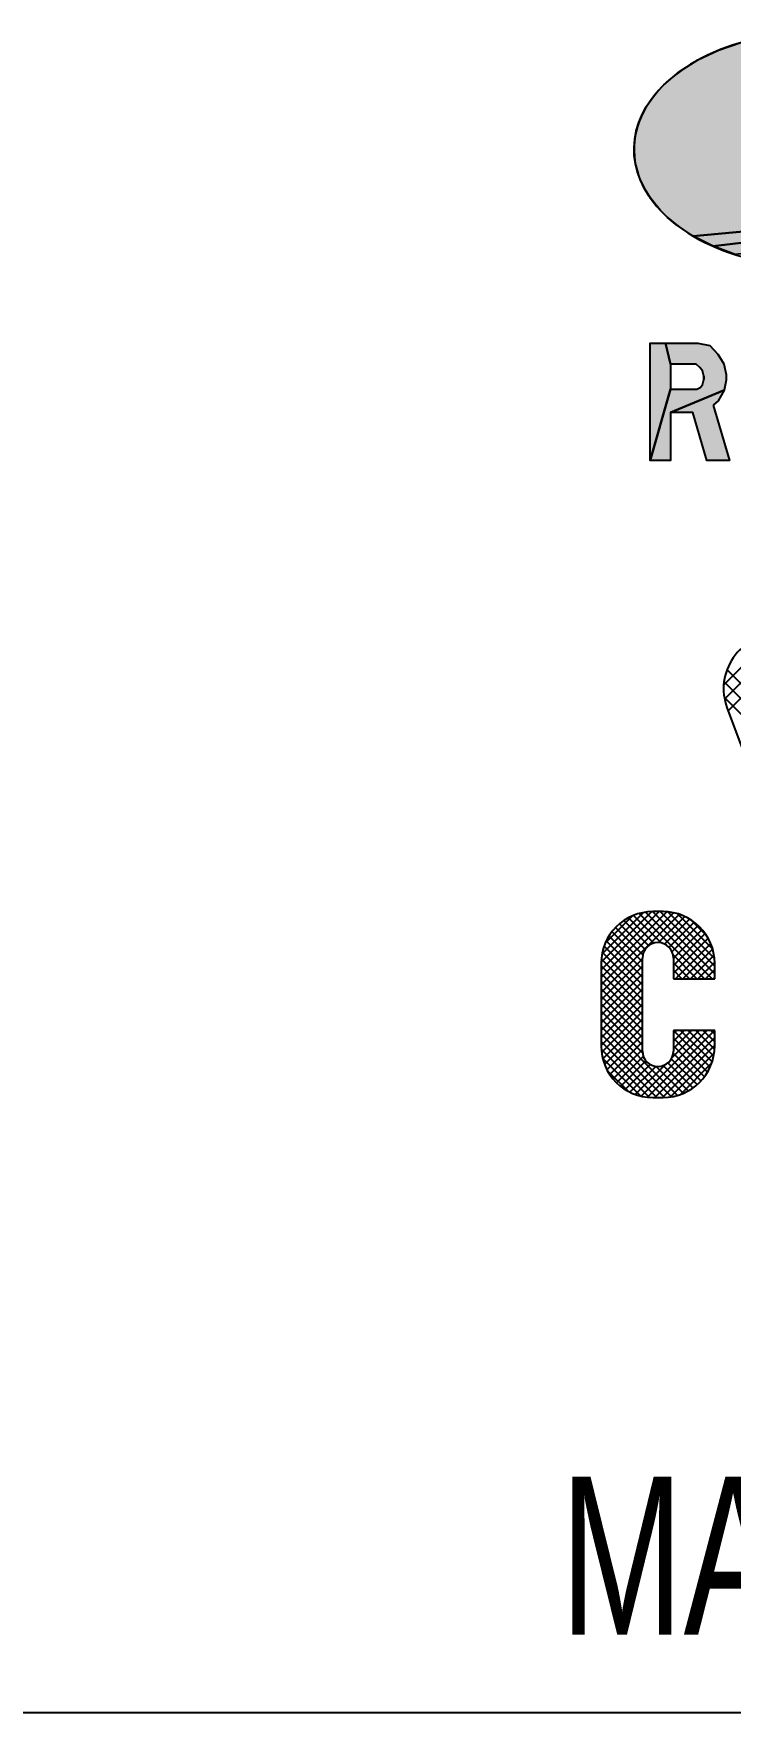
# Model space of a CAD drawing. Header units: millimetres. Extents: x 0 to 841, y 0 to 594.
# Drawn here: x 583.27 to 587.77, y 203.16 to 214.01 of the extents above; entities that cross this region are included whole.
import ezdxf

# ---------------------------------------------------------------- set-up
doc = ezdxf.new("R2010")
doc.units = ezdxf.units.MM
doc.header["$LTSCALE"] = 46.255
doc.layers.get('0').update_dxf_attribs({"linetype": 'CONTINUOUS'})
doc.styles.add('TEXTSTYLE_11', font='txt', dxfattribs={"width": 0.700174})

msp = doc.modelspace()

# ---------------------------------------------------------------- hatches: boundary and pattern name
at = {"linetype": 'CONTINUOUS'}
for points in [[(587.989, 213.985), (588.15, 214.006), (588.15, 213.711), (588.15, 212.755), (587.525, 212.698), (587.411, 212.776), (587.361, 212.818), (587.315, 212.863), (587.275, 212.91), (587.239, 212.958), (587.209, 213.008), (587.185, 213.059), (587.166, 213.111), (587.153, 213.164), (587.145, 213.218), (587.144, 213.271), (587.148, 213.325), (587.158, 213.378), (587.174, 213.431), (587.196, 213.483), (587.223, 213.533), (587.256, 213.583), (587.294, 213.63), (587.337, 213.676), (587.438, 213.761), (587.556, 213.836), (587.689, 213.899), (587.834, 213.949)], [(588.157, 212.709), (588.163, 212.694), (587.655, 212.632), (587.525, 212.698), (588.15, 212.755), (588.151, 212.739), (588.153, 212.724)], [(588.212, 212.633), (588.225, 212.625), (587.797, 212.579), (587.655, 212.632), (588.163, 212.694), (588.17, 212.68), (588.179, 212.667), (588.189, 212.654), (588.2, 212.643)], [(587.379, 211.87), (587.348, 212.006), (587.557, 212.006), (587.633, 211.99), (587.685, 211.934), (587.723, 211.872), (587.738, 211.803), (587.738, 211.767), (587.726, 211.702), (587.379, 211.559), (587.379, 211.248), (587.247, 211.248), (587.379, 211.709), (587.55, 211.709), (587.572, 211.719), (587.586, 211.737), (587.595, 211.771), (587.595, 211.793), (587.586, 211.827), (587.569, 211.849), (587.545, 211.87)], [(587.379, 211.709), (587.247, 211.248), (587.247, 212.006), (587.348, 212.006), (587.379, 211.87)], [(587.655, 211.606), (587.76, 211.248), (587.615, 211.248), (587.523, 211.559), (587.379, 211.559), (587.726, 211.702), (587.688, 211.633)]]:
    msp.add_hatch(color=7, dxfattribs=at).paths.add_polyline_path(points)

# ---------------------------------------------------------------- linework, layer by layer
at = {"color": 7, "linetype": 'CONTINUOUS'}
for p, q in [((587.247, 212.006), (587.557, 212.006)), ((587.247, 211.248), (587.247, 212.006)), ((587.557, 212.006), (587.633, 211.99)), ((587.633, 211.99), (587.685, 211.934)), ((587.545, 211.87), (587.379, 211.87)), ((587.379, 211.87), (587.379, 211.709)), ((587.569, 211.849), (587.545, 211.87)), ((587.685, 211.934), (587.723, 211.872)), ((587.723, 211.872), (587.738, 211.803)), ((587.586, 211.827), (587.569, 211.849)), ((587.595, 211.793), (587.586, 211.827)), ((587.586, 211.737), (587.595, 211.771)), ((587.595, 211.793), (587.595, 211.771)), ((587.738, 211.767), (587.726, 211.702)), ((587.738, 211.803), (587.738, 211.767)), ((587.379, 211.709), (587.55, 211.709)), ((587.55, 211.709), (587.572, 211.719)), ((587.572, 211.719), (587.586, 211.737)), ((587.726, 211.702), (587.688, 211.633)), ((587.523, 211.559), (587.379, 211.559)), ((587.379, 211.559), (587.379, 211.248)), ((587.615, 211.248), (587.523, 211.559)), ((587.688, 211.633), (587.655, 211.606)), ((587.655, 211.606), (587.76, 211.248)), ((587.379, 211.248), (587.247, 211.248)), ((587.76, 211.248), (587.615, 211.248)), ((588.047, 210.122), (587.723, 209.798)), ((588.145, 210.123), (587.729, 209.706)), ((588.243, 210.123), (587.752, 209.631)), ((587.725, 209.818), (589.756, 207.787)), ((587.744, 209.897), (589.774, 207.867)), ((587.726, 209.719), (589.739, 207.706)), ((587.744, 209.652), (588.219, 208.375)), ((586.931, 208.006), (587.258, 208.333)), ((586.931, 207.957), (587.307, 208.333)), ((586.931, 207.908), (587.355, 208.332)), ((586.931, 207.859), (587.398, 208.326)), ((586.931, 207.81), (587.437, 208.316)), ((586.937, 208.06), (587.204, 208.327)), ((586.958, 208.13), (587.134, 208.306)), ((587.272, 208.129), (587.107, 208.294)), ((587.319, 208.131), (587.141, 208.309)), ((587.599, 207.899), (587.177, 208.321)), ((587.648, 207.899), (587.218, 208.33)), ((587.665, 207.931), (587.263, 208.333)), ((587.331, 208.333), (587.265, 208.333)), ((587.302, 208.133), (587.472, 208.302)), ((587.665, 207.98), (587.312, 208.333)), ((587.341, 208.123), (587.503, 208.285)), ((587.663, 208.03), (587.362, 208.332)), ((587.652, 208.09), (587.422, 208.32)), ((587.612, 208.179), (587.511, 208.281)), ((587.198, 207.959), (586.981, 208.176)), ((587.198, 208.008), (587.001, 208.204)), ((587.2, 208.054), (587.024, 208.23)), ((587.215, 208.088), (587.049, 208.254)), ((587.239, 208.113), (587.077, 208.275)), ((587.37, 208.103), (587.533, 208.265)), ((587.389, 208.073), (587.559, 208.243)), ((587.398, 208.033), (587.583, 208.218)), ((587.398, 207.985), (587.604, 208.191)), ((587.198, 207.813), (586.939, 208.071)), ((587.198, 207.861), (586.95, 208.109)), ((587.198, 207.91), (586.964, 208.144)), ((587.398, 207.936), (587.623, 208.161)), ((587.411, 207.899), (587.639, 208.128)), ((587.459, 207.899), (587.652, 208.092)), ((586.931, 207.762), (587.198, 208.028)), ((586.931, 207.999), (586.931, 207.466)), ((587.198, 207.715), (586.931, 207.982)), ((586.931, 207.713), (587.198, 207.98)), ((587.198, 207.764), (586.932, 208.029)), ((587.198, 207.432), (587.198, 208.033)), ((587.55, 207.899), (587.396, 208.054)), ((587.398, 208.033), (587.398, 207.899)), ((587.502, 207.899), (587.398, 208.003)), ((587.453, 207.899), (587.398, 207.954)), ((587.508, 207.899), (587.661, 208.052)), ((587.557, 207.899), (587.665, 208.007)), ((587.606, 207.899), (587.665, 207.958)), ((587.665, 207.899), (587.665, 207.999)), ((587.198, 207.666), (586.931, 207.933)), ((586.931, 207.664), (587.198, 207.931)), ((587.198, 207.617), (586.931, 207.884)), ((586.931, 207.615), (587.198, 207.882)), ((587.404, 207.899), (587.398, 207.905)), ((587.398, 207.899), (587.665, 207.899)), ((587.655, 207.899), (587.665, 207.91)), ((587.198, 207.568), (586.931, 207.835)), ((586.931, 207.566), (587.198, 207.833)), ((587.198, 207.52), (586.931, 207.786)), ((586.931, 207.518), (587.198, 207.784)), ((587.198, 207.471), (586.931, 207.738)), ((586.931, 207.469), (587.198, 207.736)), ((587.199, 207.421), (586.931, 207.689)), ((587.425, 207.146), (586.931, 207.64)), ((586.934, 207.423), (587.198, 207.687)), ((586.942, 207.382), (587.198, 207.638)), ((587.386, 207.137), (586.931, 207.591)), ((587.341, 207.132), (586.931, 207.542)), ((586.954, 207.345), (587.198, 207.589)), ((586.969, 207.311), (587.198, 207.54)), ((587.189, 207.141), (587.614, 207.566)), ((587.231, 207.134), (587.663, 207.566)), ((587.278, 207.132), (587.665, 207.519)), ((587.388, 207.389), (587.565, 207.566)), ((587.665, 207.566), (587.398, 207.566)), ((587.398, 207.566), (587.398, 207.432)), ((587.398, 207.545), (587.419, 207.566)), ((587.398, 207.496), (587.468, 207.566)), ((587.398, 207.448), (587.516, 207.566)), ((587.635, 207.327), (587.398, 207.564)), ((587.648, 207.362), (587.445, 207.566)), ((587.658, 207.401), (587.493, 207.566)), ((587.664, 207.444), (587.542, 207.566)), ((587.665, 207.492), (587.591, 207.566)), ((587.665, 207.541), (587.64, 207.566)), ((587.665, 207.466), (587.665, 207.566)), ((587.292, 207.132), (586.931, 207.494)), ((587.243, 207.133), (586.932, 207.444)), ((586.987, 207.281), (587.198, 207.491)), ((587.008, 207.253), (587.198, 207.443)), ((587.327, 207.132), (587.665, 207.47)), ((587.379, 207.136), (587.661, 207.418)), ((587.576, 207.239), (587.397, 207.418)), ((587.618, 207.295), (587.398, 207.515)), ((587.598, 207.266), (587.398, 207.466)), ((587.185, 207.142), (586.941, 207.386)), ((587.106, 207.173), (586.971, 207.307)), ((587.031, 207.227), (587.204, 207.399)), ((587.057, 207.204), (587.221, 207.368)), ((587.086, 207.184), (587.248, 207.346)), ((587.117, 207.167), (587.284, 207.333)), ((587.151, 207.152), (587.342, 207.342)), ((587.461, 207.159), (587.287, 207.333)), ((587.494, 207.175), (587.331, 207.338)), ((587.524, 207.194), (587.362, 207.356)), ((587.551, 207.215), (587.384, 207.382)), ((587.444, 207.152), (587.645, 207.353)), ((587.265, 207.132), (587.331, 207.132)), ((523.45, 203.159), (599.45, 203.159))]:
    msp.add_line(p, q, dxfattribs=at)
for points in [[(588.15, 212.755), (587.525, 212.698), (587.411, 212.776), (587.361, 212.818), (587.315, 212.863), (587.275, 212.91), (587.239, 212.958), (587.209, 213.008), (587.185, 213.059), (587.166, 213.111), (587.153, 213.164), (587.145, 213.218), (587.144, 213.271), (587.148, 213.325), (587.158, 213.378), (587.174, 213.431), (587.196, 213.483), (587.223, 213.533), (587.256, 213.583), (587.294, 213.63), (587.337, 213.676), (587.438, 213.761), (587.556, 213.836), (587.689, 213.899), (587.834, 213.949)], [(588.157, 212.709), (588.163, 212.694), (587.655, 212.632), (587.525, 212.698), (588.15, 212.755), (588.151, 212.739), (588.153, 212.724), (588.157, 212.709)], [(588.212, 212.633), (588.225, 212.625), (587.797, 212.579), (587.655, 212.632), (588.163, 212.694), (588.17, 212.68), (588.179, 212.667), (588.189, 212.654), (588.2, 212.643), (588.212, 212.633)], [(587.379, 211.87), (587.348, 212.006), (587.557, 212.006), (587.633, 211.99), (587.685, 211.934), (587.723, 211.872), (587.738, 211.803), (587.738, 211.767), (587.726, 211.702), (587.379, 211.559), (587.379, 211.248), (587.247, 211.248), (587.379, 211.709), (587.55, 211.709), (587.572, 211.719), (587.586, 211.737), (587.595, 211.771), (587.595, 211.793), (587.586, 211.827), (587.569, 211.849), (587.545, 211.87), (587.379, 211.87)], [(587.379, 211.709), (587.247, 211.248), (587.247, 212.006), (587.348, 212.006), (587.379, 211.87), (587.379, 211.709)], [(587.655, 211.606), (587.76, 211.248), (587.615, 211.248), (587.523, 211.559), (587.379, 211.559), (587.726, 211.702), (587.688, 211.633), (587.655, 211.606)]]:
    msp.add_lwpolyline(points, dxfattribs=at)
for centre, radius, start, end in [((588.071, 209.774), 0.349, 90, 200.4099), ((587.265, 207.999), 0.334, 90, 180), ((587.331, 207.999), 0.334, 0, 90), ((587.298, 208.033), 0.1, 0, 180), ((587.265, 207.466), 0.334, 180, 270), ((587.298, 207.432), 0.1, 180, 360), ((587.331, 207.466), 0.334, 270, 360)]:
    msp.add_arc(centre, radius, start, end, dxfattribs=at)
msp.add_ellipse((588.301, 213.258), major_axis=(-1.157, 0), ratio=0.652174, start_param=4.843196, end_param=8.82611, dxfattribs=at)

# ---------------------------------------------------------------- texts
at = {"color": 7, "linetype": 'CONTINUOUS', "insert": (586.667, 204.682), "char_height": 1.02147, "width": 9.2977, "attachment_point": 1, "line_spacing_factor": 0.9, "style": 'TEXTSTYLE_11'}
msp.add_mtext('MADE IN CHINA', dxfattribs=at)

doc.saveas('drawing.dxf')
